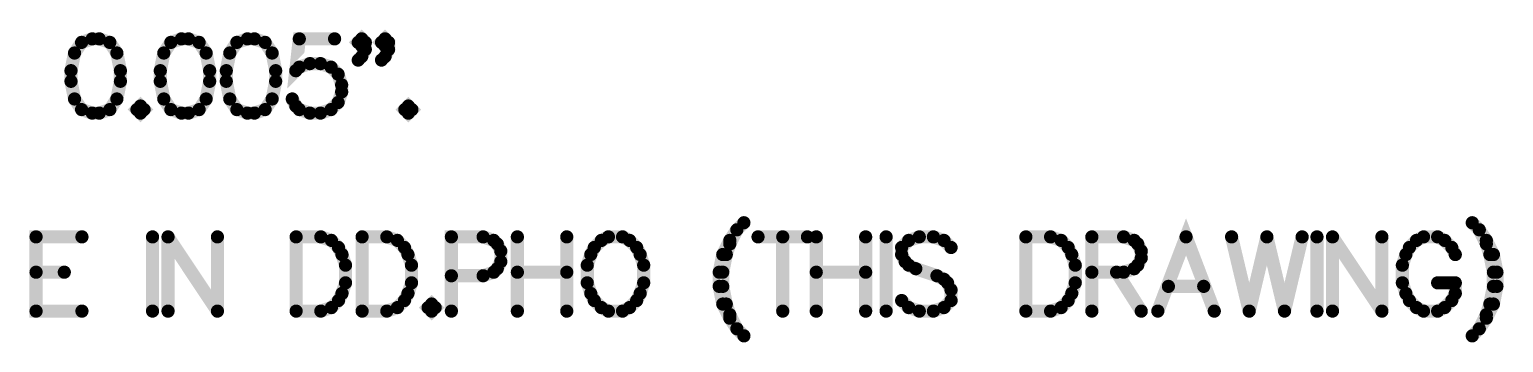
# Model space of a CAD drawing. Extents: x -9.8 to 23.3, y -7.1 to 14.3.
# Drawn here: x -3.929 to -2.81, y 2.878 to 3.115 of the extents above; entities that cross this region are included whole.
import ezdxf

# ---------------------------------------------------------------- set-up
doc = ezdxf.new("R2010")
doc.units = 0
doc.layers.add('2D_LINE_00', color=1, linetype='CONTINUOUS')

# ---------------------------------------------------------------- blocks, each defined once
blk = doc.blocks.new('SMOOTH_0$01')
at = {"const_width": 0.005}
blk.add_lwpolyline([(-0.0025, 0, 1), (0.0025, 0, 1)], format="xyb", close=True, dxfattribs=at)
blk = doc.blocks.new('DRAWING_354')
at = {"layer": '2D_LINE_00', "const_width": 0.01}
blk.add_lwpolyline([(0, 0), (-0.03482, 0), (-0.03482, -0.05624), (0, -0.05624)], dxfattribs=at)
at = {"layer": '2D_LINE_00'}
for p in [(-0.03482, 0), (0, 0), (-0.03482, -0.05624), (0, -0.05624)]:
    blk.add_blockref('SMOOTH_0$01', p, dxfattribs=at)
blk = doc.blocks.new('DRAWING_355')
at = {"layer": '2D_LINE_00', "const_width": 0.01}
blk.add_lwpolyline([(0, 0), (0.02143, 0)], dxfattribs=at)
at = {"layer": '2D_LINE_00'}
for p in [(0, 0), (0.02143, 0)]:
    blk.add_blockref('SMOOTH_0$01', p, dxfattribs=at)
blk = doc.blocks.new('DRAWING_356')
at = {"layer": '2D_LINE_00', "const_width": 0.01}
blk.add_lwpolyline([(0, 0), (0, -0.05624)], dxfattribs=at)
at = {"layer": '2D_LINE_00'}
for p in [(0, 0), (0, -0.05624)]:
    blk.add_blockref('SMOOTH_0$01', p, dxfattribs=at)
blk = doc.blocks.new('DRAWING_357')
at = {"layer": '2D_LINE_00', "const_width": 0.01}
blk.add_lwpolyline([(0, 0), (0, -0.05624)], dxfattribs=at)
at = {"layer": '2D_LINE_00'}
for p in [(0, 0), (0, -0.05624)]:
    blk.add_blockref('SMOOTH_0$01', p, dxfattribs=at)
blk = doc.blocks.new('DRAWING_358')
at = {"layer": '2D_LINE_00', "const_width": 0.01}
blk.add_lwpolyline([(0, 0), (0.03749, -0.05624)], dxfattribs=at)
at = {"layer": '2D_LINE_00'}
for p in [(0, 0), (0.03749, -0.05624)]:
    blk.add_blockref('SMOOTH_0$01', p, dxfattribs=at)
blk = doc.blocks.new('DRAWING_359')
at = {"layer": '2D_LINE_00', "const_width": 0.01}
blk.add_lwpolyline([(0, 0), (0, -0.05624)], dxfattribs=at)
at = {"layer": '2D_LINE_00'}
for p in [(0, 0), (0, -0.05624)]:
    blk.add_blockref('SMOOTH_0$01', p, dxfattribs=at)
blk = doc.blocks.new('DRAWING_360')
at = {"layer": '2D_LINE_00', "const_width": 0.01}
blk.add_lwpolyline([(0, 0), (0, -0.05624)], dxfattribs=at)
at = {"layer": '2D_LINE_00'}
for p in [(0, 0), (0, -0.05624)]:
    blk.add_blockref('SMOOTH_0$01', p, dxfattribs=at)
blk = doc.blocks.new('DRAWING_361')
at = {"layer": '2D_LINE_00', "const_width": 0.01}
blk.add_lwpolyline([(0, 0), (0.01875, 0), (0.02678, -0.00268), (0.03214, -0.00804), (0.03481, -0.01339), (0.03749, -0.02143), (0.03749, -0.03482), (0.03481, -0.04285), (0.03214, -0.04821), (0.02678, -0.05356), (0.01875, -0.05624), (0, -0.05624)], dxfattribs=at)
at = {"layer": '2D_LINE_00'}
for p in [(0, 0), (0.01875, 0), (0.02678, -0.00268), (0.03214, -0.00804), (0.03481, -0.01339), (0.03749, -0.02143), (0.03749, -0.03482), (0.03214, -0.04821), (0.03481, -0.04285), (0, -0.05624), (0.01875, -0.05624), (0.02678, -0.05356)]:
    blk.add_blockref('SMOOTH_0$01', p, dxfattribs=at)
blk = doc.blocks.new('DRAWING_362')
at = {"layer": '2D_LINE_00', "const_width": 0.01}
blk.add_lwpolyline([(0, 0), (0, -0.05624)], dxfattribs=at)
at = {"layer": '2D_LINE_00'}
for p in [(0, 0), (0, -0.05624)]:
    blk.add_blockref('SMOOTH_0$01', p, dxfattribs=at)
blk = doc.blocks.new('DRAWING_363')
at = {"layer": '2D_LINE_00', "const_width": 0.01}
blk.add_lwpolyline([(0, 0), (0.01875, 0), (0.02678, -0.00268), (0.03214, -0.00804), (0.03481, -0.01339), (0.03749, -0.02143), (0.03749, -0.03482), (0.03481, -0.04285), (0.03214, -0.04821), (0.02678, -0.05356), (0.01875, -0.05624), (0, -0.05624)], dxfattribs=at)
at = {"layer": '2D_LINE_00'}
for p in [(0, 0), (0.01875, 0), (0.02678, -0.00268), (0.03214, -0.00804), (0.03481, -0.01339), (0.03749, -0.02143), (0.03749, -0.03482), (0.03214, -0.04821), (0.03481, -0.04285), (0, -0.05624), (0.01875, -0.05624), (0.02678, -0.05356)]:
    blk.add_blockref('SMOOTH_0$01', p, dxfattribs=at)
blk = doc.blocks.new('DRAWING_364')
at = {"layer": '2D_LINE_00', "const_width": 0.01}
blk.add_lwpolyline([(0, 0), (-0.00268, -0.00268), (0, -0.00536), (0.00267, -0.00268), (0, 0)], dxfattribs=at)
at = {"layer": '2D_LINE_00'}
for p in [(-0.00268, -0.00268), (0, 0), (0, 0), (0.00267, -0.00268), (0, -0.00536)]:
    blk.add_blockref('SMOOTH_0$01', p, dxfattribs=at)
blk = doc.blocks.new('DRAWING_365')
at = {"layer": '2D_LINE_00', "const_width": 0.01}
blk.add_lwpolyline([(0, 0), (0.0241, 0), (0.03214, 0.00268), (0.03482, 0.00536), (0.03749, 0.01071), (0.03749, 0.01875), (0.03482, 0.0241), (0.03214, 0.02678), (0.0241, 0.02946), (0, 0.02946), (0, -0.02678)], dxfattribs=at)
at = {"layer": '2D_LINE_00'}
for p in [(0, 0.02946), (0.0241, 0.02946), (0.03214, 0.02678), (0.03482, 0.0241), (0.03749, 0.01875), (0.03749, 0.01071), (0, 0), (0.0241, 0), (0.03214, 0.00268), (0.03482, 0.00536), (0, -0.02678)]:
    blk.add_blockref('SMOOTH_0$01', p, dxfattribs=at)
blk = doc.blocks.new('DRAWING_366')
at = {"layer": '2D_LINE_00', "const_width": 0.01}
blk.add_lwpolyline([(0, 0), (0, -0.05624)], dxfattribs=at)
at = {"layer": '2D_LINE_00'}
for p in [(0, 0), (0, -0.05624)]:
    blk.add_blockref('SMOOTH_0$01', p, dxfattribs=at)
blk = doc.blocks.new('DRAWING_367')
at = {"layer": '2D_LINE_00', "const_width": 0.01}
blk.add_lwpolyline([(0, 0), (0, -0.05624)], dxfattribs=at)
at = {"layer": '2D_LINE_00'}
for p in [(0, 0), (0, -0.05624)]:
    blk.add_blockref('SMOOTH_0$01', p, dxfattribs=at)
blk = doc.blocks.new('DRAWING_368')
at = {"layer": '2D_LINE_00', "const_width": 0.01}
blk.add_lwpolyline([(0, 0), (0.03749, 0)], dxfattribs=at)
at = {"layer": '2D_LINE_00'}
for p in [(0, 0), (0.03749, 0)]:
    blk.add_blockref('SMOOTH_0$01', p, dxfattribs=at)
blk = doc.blocks.new('DRAWING_369')
at = {"layer": '2D_LINE_00', "const_width": 0.01}
blk.add_lwpolyline([(0, 0), (-0.00535, -0.00268), (-0.01071, -0.00804), (-0.01339, -0.01339), (-0.01606, -0.02143), (-0.01606, -0.03482), (-0.01339, -0.04285), (-0.01071, -0.04821), (-0.00535, -0.05356), (0, -0.05624), (0.01072, -0.05624), (0.01607, -0.05356), (0.02143, -0.04821), (0.02411, -0.04285), (0.02678, -0.03482), (0.02678, -0.02143), (0.02411, -0.01339), (0.02143, -0.00804), (0.01607, -0.00268), (0.01072, 0), (0, 0)], dxfattribs=at)
at = {"layer": '2D_LINE_00'}
for p in [(-0.00535, -0.00268), (0, 0), (0, 0), (0.01072, 0), (0.01607, -0.00268), (-0.01339, -0.01339), (-0.01071, -0.00804), (0.02143, -0.00804), (0.02411, -0.01339), (-0.01606, -0.02143), (0.02678, -0.02143), (-0.01606, -0.03482), (0.02678, -0.03482), (-0.01339, -0.04285), (-0.01071, -0.04821), (0.02143, -0.04821), (0.02411, -0.04285), (-0.00535, -0.05356), (0, -0.05624), (0.01072, -0.05624), (0.01607, -0.05356)]:
    blk.add_blockref('SMOOTH_0$01', p, dxfattribs=at)
blk = doc.blocks.new('DRAWING_370')
at = {"layer": '2D_LINE_00', "const_width": 0.01}
blk.add_lwpolyline([(0, 0), (-0.00536, -0.00536), (-0.01071, -0.01339), (-0.01607, -0.0241), (-0.01875, -0.03749), (-0.01875, -0.0482), (-0.01607, -0.06159), (-0.01071, -0.07231), (-0.00536, -0.08034), (0, -0.0857)], dxfattribs=at)
at = {"layer": '2D_LINE_00'}
for p in [(0, 0), (-0.01071, -0.01339), (-0.00536, -0.00536), (-0.01607, -0.0241), (-0.01875, -0.03749), (-0.01875, -0.0482), (-0.01607, -0.06159), (-0.01071, -0.07231), (-0.00536, -0.08034), (0, -0.0857)]:
    blk.add_blockref('SMOOTH_0$01', p, dxfattribs=at)
blk = doc.blocks.new('DRAWING_371')
at = {"layer": '2D_LINE_00', "const_width": 0.01}
blk.add_lwpolyline([(0, 0), (-0.00535, -0.01071), (-0.00803, -0.01874), (-0.01071, -0.03213), (-0.01071, -0.04284), (-0.00803, -0.05623), (-0.00535, -0.06427), (0, -0.07498)], dxfattribs=at)
at = {"layer": '2D_LINE_00'}
for p in [(0, 0), (-0.00535, -0.01071), (-0.00803, -0.01874), (-0.01071, -0.03213), (-0.01071, -0.04284), (-0.00803, -0.05623), (-0.00535, -0.06427), (0, -0.07498)]:
    blk.add_blockref('SMOOTH_0$01', p, dxfattribs=at)
blk = doc.blocks.new('DRAWING_372')
at = {"layer": '2D_LINE_00', "const_width": 0.01}
blk.add_lwpolyline([(0, 0), (0, -0.05624)], dxfattribs=at)
at = {"layer": '2D_LINE_00'}
for p in [(0, 0), (0, -0.05624)]:
    blk.add_blockref('SMOOTH_0$01', p, dxfattribs=at)
blk = doc.blocks.new('DRAWING_373')
at = {"layer": '2D_LINE_00', "const_width": 0.01}
blk.add_lwpolyline([(0, 0), (0.03749, 0)], dxfattribs=at)
at = {"layer": '2D_LINE_00'}
for p in [(0, 0), (0.03749, 0)]:
    blk.add_blockref('SMOOTH_0$01', p, dxfattribs=at)
blk = doc.blocks.new('DRAWING_374')
at = {"layer": '2D_LINE_00', "const_width": 0.01}
blk.add_lwpolyline([(0, 0), (0, -0.05624)], dxfattribs=at)
at = {"layer": '2D_LINE_00'}
for p in [(0, 0), (0, -0.05624)]:
    blk.add_blockref('SMOOTH_0$01', p, dxfattribs=at)
blk = doc.blocks.new('DRAWING_375')
at = {"layer": '2D_LINE_00', "const_width": 0.01}
blk.add_lwpolyline([(0, 0), (0, -0.05624)], dxfattribs=at)
at = {"layer": '2D_LINE_00'}
for p in [(0, 0), (0, -0.05624)]:
    blk.add_blockref('SMOOTH_0$01', p, dxfattribs=at)
blk = doc.blocks.new('DRAWING_376')
at = {"layer": '2D_LINE_00', "const_width": 0.01}
blk.add_lwpolyline([(0, 0), (0.03749, 0)], dxfattribs=at)
at = {"layer": '2D_LINE_00'}
for p in [(0, 0), (0.03749, 0)]:
    blk.add_blockref('SMOOTH_0$01', p, dxfattribs=at)
blk = doc.blocks.new('DRAWING_377')
at = {"layer": '2D_LINE_00', "const_width": 0.01}
blk.add_lwpolyline([(0, 0), (0, -0.05624)], dxfattribs=at)
at = {"layer": '2D_LINE_00'}
for p in [(0, 0), (0, -0.05624)]:
    blk.add_blockref('SMOOTH_0$01', p, dxfattribs=at)
blk = doc.blocks.new('DRAWING_378')
at = {"layer": '2D_LINE_00', "const_width": 0.01}
blk.add_lwpolyline([(0, 0), (-0.00536, 0.00536), (-0.01339, 0.00804), (-0.0241, 0.00804), (-0.03214, 0.00536), (-0.03749, 0), (-0.03749, -0.00535), (-0.03482, -0.01071), (-0.03214, -0.01339), (-0.02678, -0.01606), (-0.01071, -0.02142), (-0.00536, -0.0241), (-0.00268, -0.02678), (0, -0.03213), (0, -0.04017), (-0.00536, -0.04552), (-0.01339, -0.0482), (-0.0241, -0.0482), (-0.03214, -0.04552), (-0.03749, -0.04017)], dxfattribs=at)
at = {"layer": '2D_LINE_00'}
for p in [(-0.0241, 0.00804), (-0.01339, 0.00804), (-0.03749, 0), (-0.03214, 0.00536), (-0.00536, 0.00536), (0, 0), (-0.03749, -0.00535), (-0.03482, -0.01071), (-0.03214, -0.01339), (-0.02678, -0.01606), (-0.01071, -0.02142), (-0.00536, -0.0241), (-0.00268, -0.02678), (0, -0.03213), (-0.03749, -0.04017), (-0.03214, -0.04552), (-0.0241, -0.0482), (-0.01339, -0.0482), (-0.00536, -0.04552), (0, -0.04017)]:
    blk.add_blockref('SMOOTH_0$01', p, dxfattribs=at)
blk = doc.blocks.new('DRAWING_379')
at = {"layer": '2D_LINE_00', "const_width": 0.01}
blk.add_lwpolyline([(0, 0), (0, -0.05624)], dxfattribs=at)
at = {"layer": '2D_LINE_00'}
for p in [(0, 0), (0, -0.05624)]:
    blk.add_blockref('SMOOTH_0$01', p, dxfattribs=at)
blk = doc.blocks.new('DRAWING_380')
at = {"layer": '2D_LINE_00', "const_width": 0.01}
blk.add_lwpolyline([(0, 0), (0.01875, 0), (0.02678, -0.00268), (0.03214, -0.00804), (0.03482, -0.01339), (0.03749, -0.02143), (0.03749, -0.03482), (0.03482, -0.04285), (0.03214, -0.04821), (0.02678, -0.05356), (0.01875, -0.05624), (0, -0.05624)], dxfattribs=at)
at = {"layer": '2D_LINE_00'}
for p in [(0, 0), (0.01875, 0), (0.02678, -0.00268), (0.03214, -0.00804), (0.03482, -0.01339), (0.03749, -0.02143), (0.03749, -0.03482), (0.03214, -0.04821), (0.03482, -0.04285), (0, -0.05624), (0.01875, -0.05624), (0.02678, -0.05356)]:
    blk.add_blockref('SMOOTH_0$01', p, dxfattribs=at)
blk = doc.blocks.new('DRAWING_381')
at = {"layer": '2D_LINE_00', "const_width": 0.01}
blk.add_lwpolyline([(0, 0), (0, -0.05624)], dxfattribs=at)
at = {"layer": '2D_LINE_00'}
for p in [(0, 0), (0, -0.05624)]:
    blk.add_blockref('SMOOTH_0$01', p, dxfattribs=at)
blk = doc.blocks.new('DRAWING_382')
at = {"layer": '2D_LINE_00', "const_width": 0.01}
blk.add_lwpolyline([(0, 0), (0.0241, 0), (0.03214, -0.00268), (0.03481, -0.00536), (0.03749, -0.01071), (0.03749, -0.01607), (0.03481, -0.02143), (0.03214, -0.0241), (0.0241, -0.02678), (0, -0.02678)], dxfattribs=at)
at = {"layer": '2D_LINE_00'}
for p in [(0, 0), (0.0241, 0), (0.03214, -0.00268), (0.03481, -0.00536), (0.03749, -0.01071), (0.03749, -0.01607), (0, -0.02678), (0.0241, -0.02678), (0.03214, -0.0241), (0.03481, -0.02143)]:
    blk.add_blockref('SMOOTH_0$01', p, dxfattribs=at)
blk = doc.blocks.new('DRAWING_383')
at = {"layer": '2D_LINE_00', "const_width": 0.01}
blk.add_lwpolyline([(0, 0), (0.01874, -0.02946)], dxfattribs=at)
at = {"layer": '2D_LINE_00'}
for p in [(0, 0), (0.01874, -0.02946)]:
    blk.add_blockref('SMOOTH_0$01', p, dxfattribs=at)
blk = doc.blocks.new('DRAWING_384')
at = {"layer": '2D_LINE_00', "const_width": 0.01}
blk.add_lwpolyline([(0, 0), (-0.02143, 0.05624), (-0.04285, 0)], dxfattribs=at)
at = {"layer": '2D_LINE_00'}
for p in [(-0.02143, 0.05624), (-0.04285, 0), (0, 0)]:
    blk.add_blockref('SMOOTH_0$01', p, dxfattribs=at)
blk = doc.blocks.new('DRAWING_385')
at = {"layer": '2D_LINE_00', "const_width": 0.01}
blk.add_lwpolyline([(0, 0), (0.02678, 0)], dxfattribs=at)
at = {"layer": '2D_LINE_00'}
for p in [(0, 0), (0.02678, 0)]:
    blk.add_blockref('SMOOTH_0$01', p, dxfattribs=at)
blk = doc.blocks.new('DRAWING_386')
at = {"layer": '2D_LINE_00', "const_width": 0.01}
blk.add_lwpolyline([(0, 0), (0.01339, -0.05624)], dxfattribs=at)
at = {"layer": '2D_LINE_00'}
for p in [(0, 0), (0.01339, -0.05624)]:
    blk.add_blockref('SMOOTH_0$01', p, dxfattribs=at)
blk = doc.blocks.new('DRAWING_387')
at = {"layer": '2D_LINE_00', "const_width": 0.01}
blk.add_lwpolyline([(0, 0), (-0.01339, -0.05624)], dxfattribs=at)
at = {"layer": '2D_LINE_00'}
for p in [(0, 0), (-0.01339, -0.05624)]:
    blk.add_blockref('SMOOTH_0$01', p, dxfattribs=at)
blk = doc.blocks.new('DRAWING_388')
at = {"layer": '2D_LINE_00', "const_width": 0.01}
blk.add_lwpolyline([(0, 0), (0.01339, -0.05624)], dxfattribs=at)
at = {"layer": '2D_LINE_00'}
for p in [(0, 0), (0.01339, -0.05624)]:
    blk.add_blockref('SMOOTH_0$01', p, dxfattribs=at)
blk = doc.blocks.new('DRAWING_389')
at = {"layer": '2D_LINE_00', "const_width": 0.01}
blk.add_lwpolyline([(0, 0), (-0.01339, -0.05624)], dxfattribs=at)
at = {"layer": '2D_LINE_00'}
for p in [(0, 0), (-0.01339, -0.05624)]:
    blk.add_blockref('SMOOTH_0$01', p, dxfattribs=at)
blk = doc.blocks.new('DRAWING_390')
at = {"layer": '2D_LINE_00', "const_width": 0.01}
blk.add_lwpolyline([(0, 0), (0, -0.05624)], dxfattribs=at)
at = {"layer": '2D_LINE_00'}
for p in [(0, 0), (0, -0.05624)]:
    blk.add_blockref('SMOOTH_0$01', p, dxfattribs=at)
blk = doc.blocks.new('DRAWING_391')
at = {"layer": '2D_LINE_00', "const_width": 0.01}
blk.add_lwpolyline([(0, 0), (0, -0.05624)], dxfattribs=at)
at = {"layer": '2D_LINE_00'}
for p in [(0, 0), (0, -0.05624)]:
    blk.add_blockref('SMOOTH_0$01', p, dxfattribs=at)
blk = doc.blocks.new('DRAWING_392')
at = {"layer": '2D_LINE_00', "const_width": 0.01}
blk.add_lwpolyline([(0, 0), (0.03749, -0.05624)], dxfattribs=at)
at = {"layer": '2D_LINE_00'}
for p in [(0, 0), (0.03749, -0.05624)]:
    blk.add_blockref('SMOOTH_0$01', p, dxfattribs=at)
blk = doc.blocks.new('DRAWING_393')
at = {"layer": '2D_LINE_00', "const_width": 0.01}
blk.add_lwpolyline([(0, 0), (0, -0.05624)], dxfattribs=at)
at = {"layer": '2D_LINE_00'}
for p in [(0, 0), (0, -0.05624)]:
    blk.add_blockref('SMOOTH_0$01', p, dxfattribs=at)
blk = doc.blocks.new('DRAWING_394')
at = {"layer": '2D_LINE_00', "const_width": 0.01}
blk.add_lwpolyline([(0, 0), (-0.00267, 0.00535), (-0.00803, 0.01071), (-0.01339, 0.01339), (-0.0241, 0.01339), (-0.02945, 0.01071), (-0.03481, 0.00535), (-0.03749, 0), (-0.04017, -0.00804), (-0.04017, -0.02143), (-0.03749, -0.02946), (-0.03481, -0.03482), (-0.02945, -0.04017), (-0.0241, -0.04285), (-0.01339, -0.04285), (-0.00803, -0.04017), (-0.00267, -0.03482), (0, -0.02946), (0, -0.02143)], dxfattribs=at)
at = {"layer": '2D_LINE_00'}
for p in [(-0.02945, 0.01071), (-0.0241, 0.01339), (-0.01339, 0.01339), (-0.00803, 0.01071), (-0.03749, 0), (-0.03481, 0.00535), (-0.00267, 0.00535), (0, 0), (-0.04017, -0.00804), (-0.04017, -0.02143), (0, -0.02143), (-0.03749, -0.02946), (-0.03481, -0.03482), (-0.00267, -0.03482), (0, -0.02946), (-0.02945, -0.04017), (-0.0241, -0.04285), (-0.01339, -0.04285), (-0.00803, -0.04017)]:
    blk.add_blockref('SMOOTH_0$01', p, dxfattribs=at)
blk = doc.blocks.new('DRAWING_395')
at = {"layer": '2D_LINE_00', "const_width": 0.01}
blk.add_lwpolyline([(0, 0), (0.01339, 0)], dxfattribs=at)
at = {"layer": '2D_LINE_00'}
for p in [(0, 0), (0.01339, 0)]:
    blk.add_blockref('SMOOTH_0$01', p, dxfattribs=at)
blk = doc.blocks.new('DRAWING_396')
at = {"layer": '2D_LINE_00', "const_width": 0.01}
blk.add_lwpolyline([(0, 0), (0.00535, -0.00536), (0.01071, -0.01339), (0.01607, -0.0241), (0.01874, -0.03749), (0.01874, -0.0482), (0.01607, -0.06159), (0.01071, -0.07231), (0.00535, -0.08034), (0, -0.0857)], dxfattribs=at)
at = {"layer": '2D_LINE_00'}
for p in [(0, 0), (0.00535, -0.00536), (0.01071, -0.01339), (0.01607, -0.0241), (0.01874, -0.03749), (0.01874, -0.0482), (0.01607, -0.06159), (0.00535, -0.08034), (0.01071, -0.07231), (0, -0.0857)]:
    blk.add_blockref('SMOOTH_0$01', p, dxfattribs=at)
blk = doc.blocks.new('DRAWING_397')
at = {"layer": '2D_LINE_00', "const_width": 0.01}
blk.add_lwpolyline([(0, 0), (0.00536, -0.01071), (0.00804, -0.01874), (0.01072, -0.03213), (0.01072, -0.04284), (0.00804, -0.05623), (0.00536, -0.06427), (0, -0.07498)], dxfattribs=at)
at = {"layer": '2D_LINE_00'}
for p in [(0, 0), (0.00536, -0.01071), (0.00804, -0.01874), (0.01072, -0.03213), (0.01072, -0.04284), (0.00804, -0.05623), (0.00536, -0.06427), (0, -0.07498)]:
    blk.add_blockref('SMOOTH_0$01', p, dxfattribs=at)
blk = doc.blocks.new('DRAWING_468')
at = {"layer": '2D_LINE_00', "const_width": 0.01}
blk.add_lwpolyline([(0, 0), (-0.00803, -0.00268), (-0.01339, -0.01071), (-0.01607, -0.0241), (-0.01607, -0.03214), (-0.01339, -0.04553), (-0.00803, -0.05356), (0, -0.05624), (0.00536, -0.05624), (0.01339, -0.05356), (0.01875, -0.04553), (0.02143, -0.03214), (0.02143, -0.0241), (0.01875, -0.01071), (0.01339, -0.00268), (0.00536, 0), (0, 0)], dxfattribs=at)
at = {"layer": '2D_LINE_00'}
for p in [(-0.00803, -0.00268), (0, 0), (0, 0), (0.00536, 0), (0.01339, -0.00268), (-0.01339, -0.01071), (0.01875, -0.01071), (-0.01607, -0.0241), (0.02143, -0.0241), (-0.01607, -0.03214), (0.02143, -0.03214), (-0.01339, -0.04553), (0.01875, -0.04553), (-0.00803, -0.05356), (0, -0.05624), (0.00536, -0.05624), (0.01339, -0.05356)]:
    blk.add_blockref('SMOOTH_0$01', p, dxfattribs=at)
blk = doc.blocks.new('DRAWING_469')
at = {"layer": '2D_LINE_00', "const_width": 0.01}
blk.add_lwpolyline([(0, 0), (-0.00268, -0.00268), (0, -0.00536), (0.00268, -0.00268), (0, 0)], dxfattribs=at)
at = {"layer": '2D_LINE_00'}
for p in [(-0.00268, -0.00268), (0, 0), (0, 0), (0.00268, -0.00268), (0, -0.00536)]:
    blk.add_blockref('SMOOTH_0$01', p, dxfattribs=at)
blk = doc.blocks.new('DRAWING_470')
at = {"layer": '2D_LINE_00', "const_width": 0.01}
blk.add_lwpolyline([(0, 0), (-0.00804, -0.00268), (-0.01339, -0.01071), (-0.01607, -0.0241), (-0.01607, -0.03214), (-0.01339, -0.04553), (-0.00804, -0.05356), (0, -0.05624), (0.00535, -0.05624), (0.01339, -0.05356), (0.01874, -0.04553), (0.02142, -0.03214), (0.02142, -0.0241), (0.01874, -0.01071), (0.01339, -0.00268), (0.00535, 0), (0, 0)], dxfattribs=at)
at = {"layer": '2D_LINE_00'}
for p in [(-0.00804, -0.00268), (0, 0), (0, 0), (0.00535, 0), (0.01339, -0.00268), (-0.01339, -0.01071), (0.01874, -0.01071), (-0.01607, -0.0241), (0.02142, -0.0241), (-0.01607, -0.03214), (0.02142, -0.03214), (-0.01339, -0.04553), (0.01874, -0.04553), (-0.00804, -0.05356), (0, -0.05624), (0.00535, -0.05624), (0.01339, -0.05356)]:
    blk.add_blockref('SMOOTH_0$01', p, dxfattribs=at)
blk = doc.blocks.new('DRAWING_471')
at = {"layer": '2D_LINE_00', "const_width": 0.01}
blk.add_lwpolyline([(0, 0), (-0.00803, -0.00268), (-0.01339, -0.01071), (-0.01606, -0.0241), (-0.01606, -0.03214), (-0.01339, -0.04553), (-0.00803, -0.05356), (0, -0.05624), (0.00536, -0.05624), (0.01339, -0.05356), (0.01875, -0.04553), (0.02143, -0.03214), (0.02143, -0.0241), (0.01875, -0.01071), (0.01339, -0.00268), (0.00536, 0), (0, 0)], dxfattribs=at)
at = {"layer": '2D_LINE_00'}
for p in [(-0.00803, -0.00268), (0, 0), (0, 0), (0.00536, 0), (0.01339, -0.00268), (-0.01339, -0.01071), (0.01875, -0.01071), (-0.01606, -0.0241), (0.02143, -0.0241), (-0.01606, -0.03214), (0.02143, -0.03214), (-0.01339, -0.04553), (0.01875, -0.04553), (-0.00803, -0.05356), (0, -0.05624), (0.00536, -0.05624), (0.01339, -0.05356)]:
    blk.add_blockref('SMOOTH_0$01', p, dxfattribs=at)
blk = doc.blocks.new('DRAWING_472')
at = {"layer": '2D_LINE_00', "const_width": 0.01}
blk.add_lwpolyline([(0, 0), (-0.02678, 0), (-0.02946, -0.0241), (-0.02678, -0.02143), (-0.01875, -0.01875), (-0.01071, -0.01875), (-0.00268, -0.02143), (0.00268, -0.02678), (0.00536, -0.03482), (0.00536, -0.04017), (0.00268, -0.04821), (-0.00268, -0.05356), (-0.01071, -0.05624), (-0.01875, -0.05624), (-0.02678, -0.05356), (-0.02946, -0.05088), (-0.03213, -0.04553)], dxfattribs=at)
at = {"layer": '2D_LINE_00'}
for p in [(-0.02678, 0), (0, 0), (-0.02946, -0.0241), (-0.02678, -0.02143), (-0.01875, -0.01875), (-0.01071, -0.01875), (-0.00268, -0.02143), (0.00268, -0.02678), (0.00536, -0.03482), (-0.03213, -0.04553), (0.00268, -0.04821), (0.00536, -0.04017), (-0.02946, -0.05088), (-0.02678, -0.05356), (-0.01875, -0.05624), (-0.01071, -0.05624), (-0.00268, -0.05356)]:
    blk.add_blockref('SMOOTH_0$01', p, dxfattribs=at)
blk = doc.blocks.new('DRAWING_473')
at = {"layer": '2D_LINE_00', "const_width": 0.01}
blk.add_lwpolyline([(0, 0), (-0.00268, 0.00268), (0, 0.00536), (0.00268, 0.00268), (0.00268, -0.00268), (0, -0.00803), (-0.00268, -0.01071)], dxfattribs=at)
at = {"layer": '2D_LINE_00'}
for p in [(-0.00268, 0.00268), (0, 0.00536), (0, 0), (0.00268, 0.00268), (0.00268, -0.00268), (-0.00268, -0.01071), (0, -0.00803)]:
    blk.add_blockref('SMOOTH_0$01', p, dxfattribs=at)
blk = doc.blocks.new('DRAWING_474')
at = {"layer": '2D_LINE_00', "const_width": 0.01}
blk.add_lwpolyline([(0, 0), (-0.00268, 0.00268), (0, 0.00536), (0.00267, 0.00268), (0.00267, -0.00268), (0, -0.00803), (-0.00268, -0.01071)], dxfattribs=at)
at = {"layer": '2D_LINE_00'}
for p in [(-0.00268, 0.00268), (0, 0.00536), (0, 0), (0.00267, 0.00268), (0.00267, -0.00268), (-0.00268, -0.01071), (0, -0.00803)]:
    blk.add_blockref('SMOOTH_0$01', p, dxfattribs=at)
blk = doc.blocks.new('DRAWING_475')
at = {"layer": '2D_LINE_00', "const_width": 0.01}
blk.add_lwpolyline([(0, 0), (-0.00268, -0.00268), (0, -0.00536), (0.00268, -0.00268), (0, 0)], dxfattribs=at)
at = {"layer": '2D_LINE_00'}
for p in [(-0.00268, -0.00268), (0, 0), (0, 0), (0.00268, -0.00268), (0, -0.00536)]:
    blk.add_blockref('SMOOTH_0$01', p, dxfattribs=at)

msp = doc.modelspace()

# ---------------------------------------------------------------- block references
for name, p in [('DRAWING_468', (-3.88157, 3.10754)), ('DRAWING_470', (-3.81381, 3.10754)), ('DRAWING_471', (-3.76374, 3.10754)), ('DRAWING_472', (-3.69759, 3.10754)), ('DRAWING_473', (-3.67697, 3.10218)), ('DRAWING_474', (-3.65929, 3.10218)), ('DRAWING_469', (-3.84488, 3.05666)), ('DRAWING_475', (-3.64162, 3.05666)), ('DRAWING_370', (-3.38694, 2.96825)), ('DRAWING_371', (-3.3923, 2.96289)), ('DRAWING_384', (-3.02996, 2.9013)), ('DRAWING_396', (-2.8342, 2.96825)), ('DRAWING_397', (-2.82885, 2.96289)), ('DRAWING_354', (-3.88933, 2.95754)), ('DRAWING_356', (-3.83577, 2.95754)), ('DRAWING_357', (-3.82399, 2.95754)), ('DRAWING_358', (-3.82399, 2.95754)), ('DRAWING_359', (-3.7865, 2.95754)), ('DRAWING_360', (-3.72678, 2.95754)), ('DRAWING_361', (-3.72678, 2.95754)), ('DRAWING_362', (-3.6767, 2.95754)), ('DRAWING_363', (-3.6767, 2.95754)), ('DRAWING_365', (-3.60895, 2.92808)), ('DRAWING_366', (-3.55887, 2.95754)), ('DRAWING_367', (-3.52138, 2.95754)), ('DRAWING_369', (-3.48978, 2.95754)), ('DRAWING_373', (-3.37623, 2.95754)), ('DRAWING_372', (-3.35748, 2.95754)), ('DRAWING_374', (-3.33204, 2.95754)), ('DRAWING_375', (-3.29455, 2.95754)), ('DRAWING_377', (-3.27902, 2.95754)), ('DRAWING_378', (-3.22974, 2.9495)), ('DRAWING_379', (-3.17297, 2.95754)), ('DRAWING_380', (-3.17297, 2.95754)), ('DRAWING_381', (-3.12289, 2.95754)), ('DRAWING_382', (-3.12289, 2.95754)), ('DRAWING_386', (-3.01684, 2.95754)), ('DRAWING_387', (-2.99006, 2.95754)), ('DRAWING_388', (-2.99006, 2.95754)), ('DRAWING_389', (-2.96328, 2.95754)), ('DRAWING_390', (-2.95203, 2.95754)), ('DRAWING_391', (-2.94025, 2.95754)), ('DRAWING_392', (-2.94025, 2.95754)), ('DRAWING_393', (-2.90276, 2.95754)), ('DRAWING_394', (-2.84706, 2.94415)), ('DRAWING_355', (-3.92415, 2.93076)), ('DRAWING_368', (-3.55887, 2.93076)), ('DRAWING_376', (-3.33204, 2.93076)), ('DRAWING_383', (-3.10414, 2.93076)), ('DRAWING_385', (-3.06478, 2.92005)), ('DRAWING_395', (-2.86045, 2.92272)), ('DRAWING_364', (-3.62394, 2.90666))]:
    msp.add_blockref(name, p)

doc.saveas('drawing.dxf')
